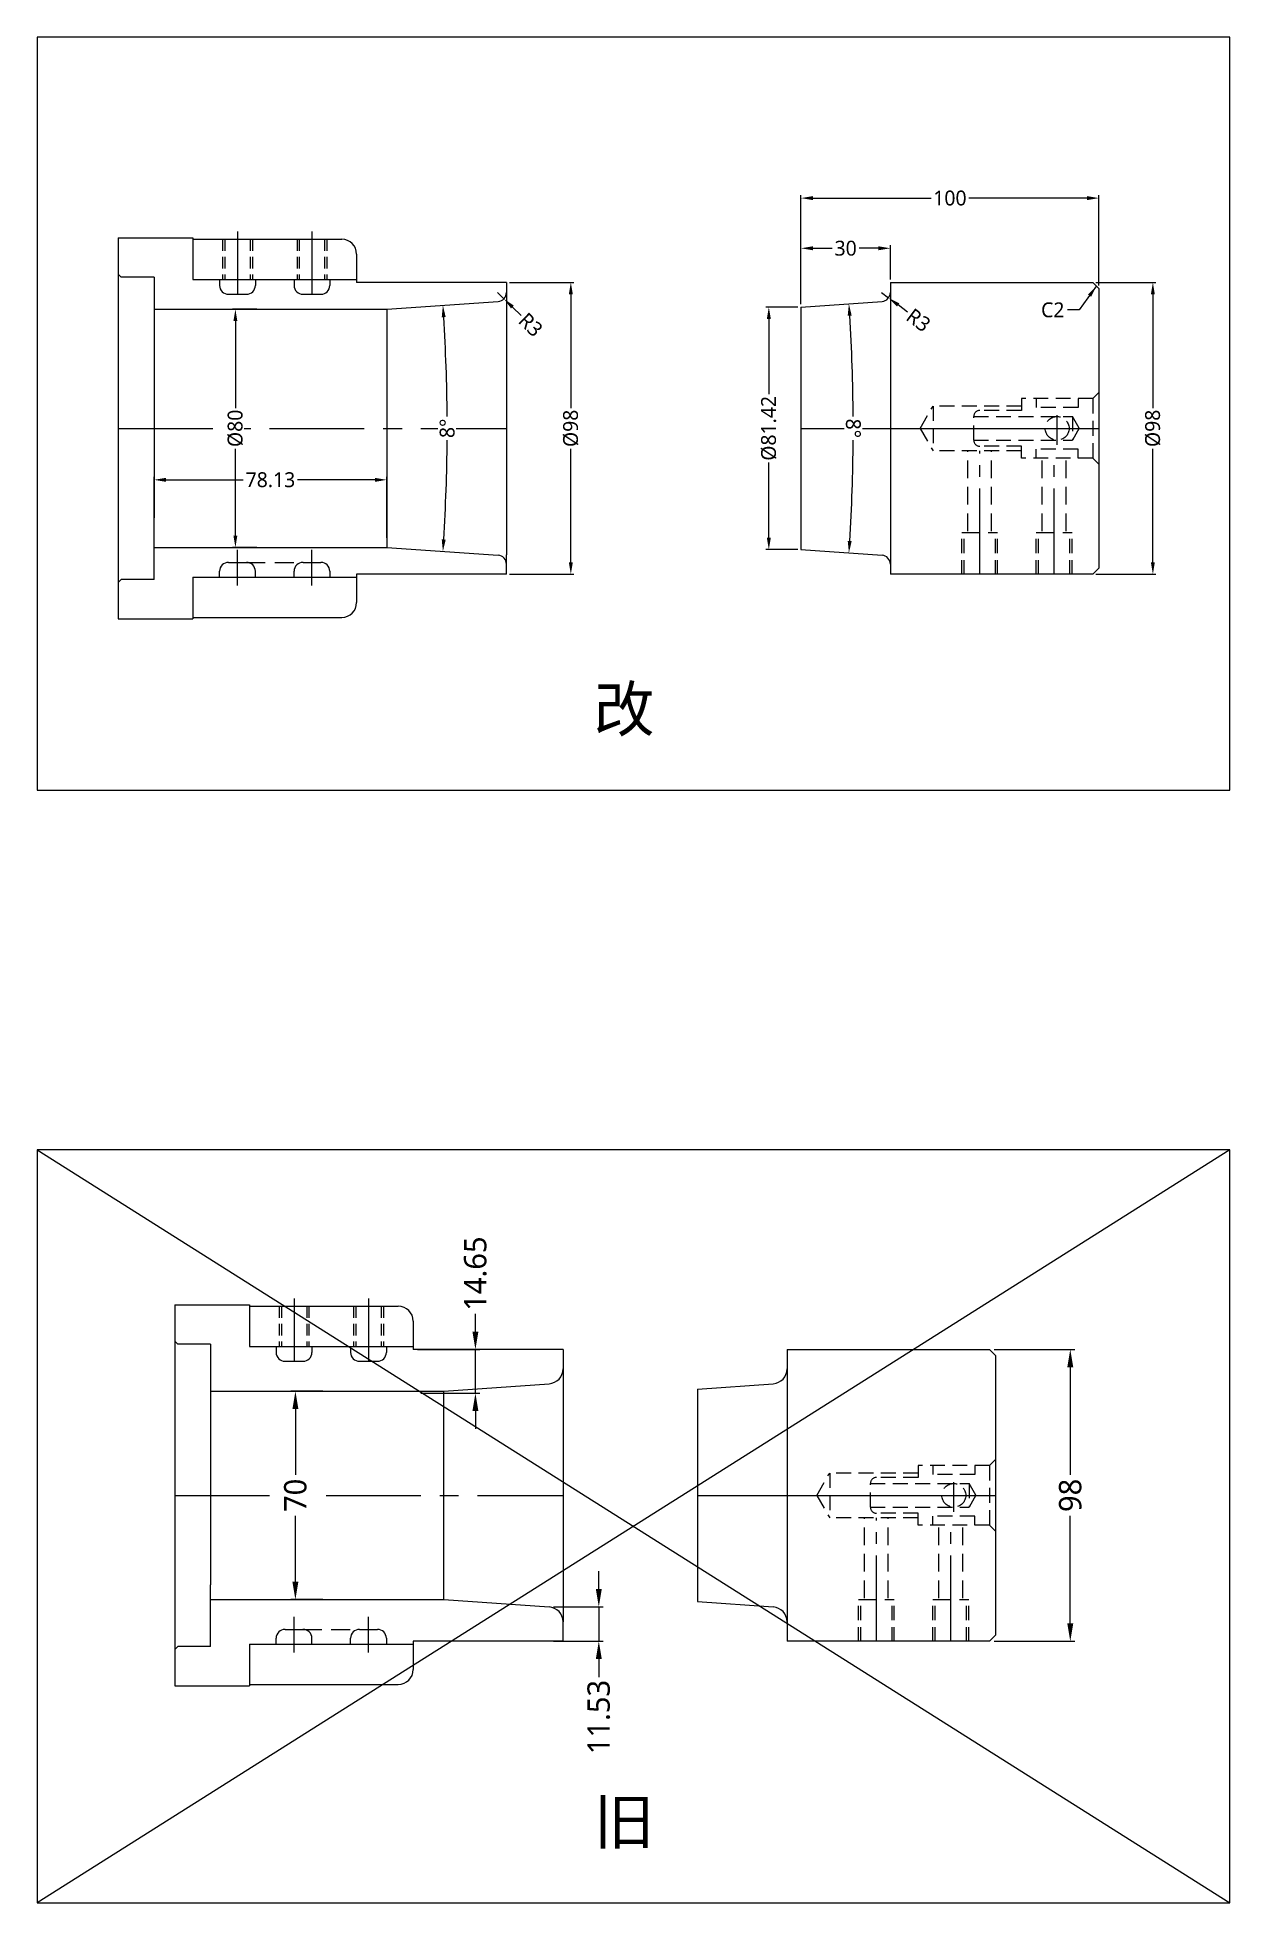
# Model space of a CAD drawing. Header units: millimetres. Extents: x 50 to 450, y -193 to 434.
import ezdxf

# ---------------------------------------------------------------- set-up
doc = ezdxf.new("R2010")
doc.units = ezdxf.units.MM
for name, pattern in [('CENTER', [50.8, 31.75, -6.35, 6.35, -6.35]), ('HIDDEN', [9.525, 6.35, -3.175]), ('HIDDENX2', [0.75, 0.5, -0.25])]:
    doc.linetypes.add(name, pattern=pattern)
for name, color, linetype, lineweight in [('cool', 153, 'HIDDEN', 9), ('dim', 82, 'Continuous', 9), ('screw', 33, 'Continuous', 13), ('虚线', 6, 'HIDDENX2', 13)]:
    doc.layers.add(name, color=color, linetype=linetype, lineweight=lineweight)
doc.layers.add('DEFAULT_2', color=8, linetype='HIDDEN')
doc.styles.add('Capful-A', font='')
doc.styles.get('Capful-A').set_extended_font_data('Microsoft YaHei')
doc.dimstyles.new('Capful-A-2.0', dxfattribs={"dimscale": 2, "dimtxt": 2.5, "dimasz": 2.5, "dimexe": 1.5, "dimexo": 1, "dimgap": 1.5, "dimtad": 0, "dimdsep": 46, "dimtxsty": 'Capful-A', "dimcen": 0, "dimclrt": 2, "dimazin": 2, "dimtfac": 1, "dimtmove": 0, "dimatfit": 3, "dimfxl": 0, "dimtolj": 1, "dimtzin": 0, "dimarcsym": 0})
doc.dimstyles.new('Capful-A-3.0', dxfattribs={"dimscale": 3, "dimtxt": 2.5, "dimasz": 2.5, "dimexe": 1.5, "dimexo": 1, "dimgap": 1.5, "dimtad": 0, "dimdsep": 46, "dimtxsty": 'Capful-A', "dimcen": 0, "dimclrt": 7, "dimazin": 2, "dimtfac": 1, "dimtmove": 0, "dimatfit": 3, "dimfxl": 0, "dimtolj": 1, "dimtzin": 0, "dimarcsym": 0})

# ---------------------------------------------------------------- blocks, each defined once
blk = doc.blocks.new('*D149')
at = {"layer": 'Defpoints', "color": 0, "transparency": 16777216}
for p in [(369.83, -6.78), (369.83, -104.78), (396.91, -104.78)]:
    blk.add_point(p, dxfattribs=at)
at = {"layer": 'dim', "color": 0, "lineweight": -2, "transparency": 16777216}
for p, q in [((371.32, -6.78), (398.41, -6.78)), ((396.91, -12.78), (396.91, -48.94)), ((396.91, -98.78), (396.91, -62.61)), ((371.32, -104.78), (398.41, -104.78))]:
    blk.add_line(p, q, dxfattribs=at)
at = {"layer": 'dim', "color": 0, "transparency": 16777216}
for points in [[(395.91, -12.78), (397.91, -12.78), (396.91, -6.78)], [(395.91, -98.78), (397.91, -98.78), (396.91, -104.78)]]:
    blk.add_solid(points, dxfattribs=at)
at = {"layer": 'dim', "color": 7, "transparency": 16777216, "insert": (396.91, -55.78), "char_height": 7.5, "attachment_point": 5, "rotation": 90, "style": 'Capful-A', "bg_fill": 3, "box_fill_scale": 1.1, "bg_fill_color": 256, "bg_fill_true_color": 13158600, "bg_fill_transparency": 0}
blk.add_mtext('\\A1;98', dxfattribs=at)
blk = doc.blocks.new('*D151')
at = {"layer": 'Defpoints', "color": 0, "transparency": 16777216}
for p in [(147.48, -20.78), (136.79, -90.78), (147.48, -90.78)]:
    blk.add_point(p, dxfattribs=at)
at = {"layer": 'dim', "color": 0, "lineweight": -2, "transparency": 16777216}
for p, q in [((145.98, -20.78), (135.29, -20.78)), ((136.79, -26.78), (136.79, -48.94)), ((136.79, -84.78), (136.79, -62.61)), ((145.98, -90.78), (135.29, -90.78))]:
    blk.add_line(p, q, dxfattribs=at)
at = {"layer": 'dim', "color": 0, "transparency": 16777216}
for points in [[(135.79, -26.78), (137.79, -26.78), (136.79, -20.78)], [(135.79, -84.78), (137.79, -84.78), (136.79, -90.78)]]:
    blk.add_solid(points, dxfattribs=at)
at = {"layer": 'dim', "color": 7, "transparency": 16777216, "insert": (136.79, -55.78), "char_height": 7.5, "attachment_point": 5, "rotation": 90, "style": 'Capful-A', "bg_fill": 3, "box_fill_scale": 1.1, "bg_fill_color": 256, "bg_fill_true_color": 13158600, "bg_fill_transparency": 0}
blk.add_mtext('\\A1;70', dxfattribs=at)
blk = doc.blocks.new('*D152')
at = {"layer": 'Defpoints', "color": 0, "transparency": 16777216}
for p in [(176.33, -6.78), (177.35, -21.43), (197.22, -21.43)]:
    blk.add_point(p, dxfattribs=at)
at = {"layer": 'dim', "color": 0, "lineweight": -2, "transparency": 16777216}
for p, q in [((197.22, -0.78), (197.22, 5.22)), ((177.83, -6.78), (198.72, -6.78)), ((197.22, -21.43), (197.22, -6.78)), ((178.85, -21.43), (198.72, -21.43)), ((197.22, -27.43), (197.22, -33.43))]:
    blk.add_line(p, q, dxfattribs=at)
at = {"layer": 'dim', "color": 0, "transparency": 16777216}
for points in [[(196.22, -0.78), (198.22, -0.78), (197.22, -6.78)], [(196.22, -27.43), (198.22, -27.43), (197.22, -21.43)]]:
    blk.add_solid(points, dxfattribs=at)
at = {"layer": 'dim', "color": 7, "transparency": 16777216, "insert": (197.22, 18.68), "char_height": 7.5, "attachment_point": 5, "rotation": 90, "style": 'Capful-A', "bg_fill": 3, "box_fill_scale": 1.1, "bg_fill_color": 256, "bg_fill_true_color": 13158600, "bg_fill_transparency": 0}
blk.add_mtext('\\A1;14.65', dxfattribs=at)
blk = doc.blocks.new('*D153')
at = {"layer": 'Defpoints', "color": 0, "transparency": 16777216}
for p in [(221.98, -93.25), (221.98, -104.78), (238.64, -104.78)]:
    blk.add_point(p, dxfattribs=at)
at = {"layer": 'dim', "color": 0, "lineweight": -2, "transparency": 16777216}
for p, q in [((238.64, -87.25), (238.64, -81.25)), ((223.48, -93.25), (240.14, -93.25)), ((238.64, -93.25), (238.64, -104.78)), ((223.48, -104.78), (240.14, -104.78)), ((238.64, -110.78), (238.64, -116.78))]:
    blk.add_line(p, q, dxfattribs=at)
at = {"layer": 'dim', "color": 0, "transparency": 16777216}
for points in [[(237.64, -87.25), (239.64, -87.25), (238.64, -93.25)], [(237.64, -110.78), (239.64, -110.78), (238.64, -104.78)]]:
    blk.add_solid(points, dxfattribs=at)
at = {"layer": 'dim', "color": 7, "transparency": 16777216, "insert": (238.64, -130.22), "char_height": 7.5, "attachment_point": 5, "rotation": 90, "style": 'Capful-A', "bg_fill": 3, "box_fill_scale": 1.1, "bg_fill_color": 256, "bg_fill_true_color": 13158600, "bg_fill_transparency": 0}
blk.add_mtext('\\A1;11.53', dxfattribs=at)
blk = doc.blocks.new('*D154')
at = {"layer": 'Defpoints', "color": 0, "transparency": 16777216}
for p in [(124.8, 342.5), (116.65, 262.5), (124.8, 262.5)]:
    blk.add_point(p, dxfattribs=at)
at = {"layer": 'dim', "color": 0, "lineweight": -2, "transparency": 16777216}
for p, q in [((123.8, 342.5), (115.65, 342.5)), ((116.65, 338.5), (116.65, 309.23)), ((116.65, 266.5), (116.65, 295.76)), ((123.8, 262.5), (115.65, 262.5))]:
    blk.add_line(p, q, dxfattribs=at)
at = {"layer": 'dim', "color": 0, "transparency": 16777216}
for points in [[(115.98, 338.5), (117.31, 338.5), (116.65, 342.5)], [(115.98, 266.5), (117.31, 266.5), (116.65, 262.5)]]:
    blk.add_solid(points, dxfattribs=at)
at = {"layer": 'dim', "color": 2, "transparency": 16777216, "insert": (116.65, 302.5), "char_height": 5, "attachment_point": 5, "rotation": 90, "style": 'Capful-A', "bg_fill": 3, "box_fill_scale": 1.1, "bg_fill_color": 256, "bg_fill_true_color": 13158600, "bg_fill_transparency": 0}
blk.add_mtext('\\A1;%%c80', dxfattribs=at)
blk = doc.blocks.new('*D155')
at = {"layer": 'Defpoints', "color": 0, "transparency": 16777216}
for p in [(167.47, 285.21), (167.47, 264.7), (89.34, 262.5)]:
    blk.add_point(p, dxfattribs=at)
at = {"layer": 'dim', "color": 0, "lineweight": -2, "transparency": 16777216}
for p, q in [((89.34, 263.5), (89.34, 286.21)), ((93.34, 285.21), (119.28, 285.21)), ((163.47, 285.21), (137.53, 285.21)), ((167.47, 265.7), (167.47, 286.21))]:
    blk.add_line(p, q, dxfattribs=at)
at = {"layer": 'dim', "color": 0, "transparency": 16777216}
for points in [[(93.34, 285.88), (93.34, 284.54), (89.34, 285.21)], [(163.47, 285.88), (163.47, 284.54), (167.47, 285.21)]]:
    blk.add_solid(points, dxfattribs=at)
at = {"layer": 'dim', "color": 2, "transparency": 16777216, "insert": (128.41, 285.21), "char_height": 5, "attachment_point": 5, "style": 'Capful-A', "bg_fill": 3, "box_fill_scale": 1.1, "bg_fill_color": 256, "bg_fill_true_color": 13158600, "bg_fill_transparency": 0}
blk.add_mtext('\\A1;78.13', dxfattribs=at)
blk = doc.blocks.new('*D156')
at = {"layer": 'Defpoints', "color": 0, "transparency": 16777216}
for p in [(207.64, 351.5), (207.64, 253.5), (229.25, 253.5)]:
    blk.add_point(p, dxfattribs=at)
at = {"layer": 'dim', "color": 0, "lineweight": -2, "transparency": 16777216}
for p, q in [((208.64, 351.5), (230.25, 351.5)), ((229.25, 347.5), (229.25, 309.22)), ((229.25, 257.5), (229.25, 295.78)), ((208.64, 253.5), (230.25, 253.5))]:
    blk.add_line(p, q, dxfattribs=at)
at = {"layer": 'dim', "color": 0, "transparency": 16777216}
for points in [[(228.58, 347.5), (229.92, 347.5), (229.25, 351.5)], [(228.58, 257.5), (229.92, 257.5), (229.25, 253.5)]]:
    blk.add_solid(points, dxfattribs=at)
at = {"layer": 'dim', "color": 2, "transparency": 16777216, "insert": (229.25, 302.5), "char_height": 5, "attachment_point": 5, "rotation": 90, "style": 'Capful-A', "bg_fill": 3, "box_fill_scale": 1.1, "bg_fill_color": 256, "bg_fill_true_color": 13158600, "bg_fill_transparency": 0}
blk.add_mtext('\\A1;%%c98', dxfattribs=at)
blk = doc.blocks.new('*D157')
at = {"layer": 'Defpoints', "color": 0, "transparency": 16777216}
for p in [(406.51, 379.81), (406.51, 349.5), (306.51, 343.21)]:
    blk.add_point(p, dxfattribs=at)
at = {"layer": 'dim', "color": 0, "lineweight": -2, "transparency": 16777216}
for p, q in [((306.51, 344.21), (306.51, 380.81)), ((310.51, 379.81), (350.18, 379.81)), ((402.51, 379.81), (362.84, 379.81)), ((406.51, 350.5), (406.51, 380.81))]:
    blk.add_line(p, q, dxfattribs=at)
at = {"layer": 'dim', "color": 0, "transparency": 16777216}
for points in [[(310.51, 380.48), (310.51, 379.14), (306.51, 379.81)], [(402.51, 380.48), (402.51, 379.14), (406.51, 379.81)]]:
    blk.add_solid(points, dxfattribs=at)
at = {"layer": 'dim', "color": 2, "transparency": 16777216, "insert": (356.51, 379.81), "char_height": 5, "attachment_point": 5, "style": 'Capful-A', "bg_fill": 3, "box_fill_scale": 1.1, "bg_fill_color": 256, "bg_fill_true_color": 13158600, "bg_fill_transparency": 0}
blk.add_mtext('\\A1;100', dxfattribs=at)
blk = doc.blocks.new('*D158')
at = {"layer": 'Defpoints', "color": 0, "transparency": 16777216}
for p in [(404.51, 351.5), (404.51, 253.5), (424.64, 253.5)]:
    blk.add_point(p, dxfattribs=at)
at = {"layer": 'dim', "color": 0, "lineweight": -2, "transparency": 16777216}
for p, q in [((405.51, 351.5), (425.64, 351.5)), ((424.64, 347.5), (424.64, 309.22)), ((424.64, 257.5), (424.64, 295.78)), ((405.51, 253.5), (425.64, 253.5))]:
    blk.add_line(p, q, dxfattribs=at)
at = {"layer": 'dim', "color": 0, "transparency": 16777216}
for points in [[(423.97, 347.5), (425.3, 347.5), (424.64, 351.5)], [(423.97, 257.5), (425.3, 257.5), (424.64, 253.5)]]:
    blk.add_solid(points, dxfattribs=at)
at = {"layer": 'dim', "color": 2, "transparency": 16777216, "insert": (424.64, 302.5), "char_height": 5, "attachment_point": 5, "rotation": 90, "style": 'Capful-A', "bg_fill": 3, "box_fill_scale": 1.1, "bg_fill_color": 256, "bg_fill_true_color": 13158600, "bg_fill_transparency": 0}
blk.add_mtext('\\A1;%%c98', dxfattribs=at)
blk = doc.blocks.new('*D159')
at = {"layer": 'Defpoints', "color": 0, "transparency": 16777216}
for p in [(336.51, 362.96), (336.51, 351.5), (306.51, 343.21)]:
    blk.add_point(p, dxfattribs=at)
at = {"layer": 'dim', "color": 0, "lineweight": -2, "transparency": 16777216}
for p, q in [((306.51, 344.21), (306.51, 363.96)), ((336.51, 352.5), (336.51, 363.96)), ((310.51, 362.96), (317.01, 362.96)), ((332.51, 362.96), (326.01, 362.96))]:
    blk.add_line(p, q, dxfattribs=at)
at = {"layer": 'dim', "color": 0, "transparency": 16777216}
for points in [[(310.51, 363.63), (310.51, 362.29), (306.51, 362.96)], [(332.51, 363.63), (332.51, 362.29), (336.51, 362.96)]]:
    blk.add_solid(points, dxfattribs=at)
at = {"layer": 'dim', "color": 2, "transparency": 16777216, "insert": (321.51, 362.96), "char_height": 5, "attachment_point": 5, "style": 'Capful-A', "bg_fill": 3, "box_fill_scale": 1.1, "bg_fill_color": 256, "bg_fill_true_color": 13158600, "bg_fill_transparency": 0}
blk.add_mtext('\\A1;30', dxfattribs=at)
blk = doc.blocks.new('*D160')
at = {"layer": 'Defpoints', "color": 0, "transparency": 16777216}
for p in [(333.72, 345.11), (306.51, 343.21), (323.89, 288.54), (306.51, 261.79), (333.72, 259.88)]:
    blk.add_point(p, dxfattribs=at)
at = {"layer": 'dim', "color": 0, "lineweight": -2, "transparency": 16777216}
for start, end in [(0.37876, 3.62222), (356.38235, 359.62581)]:
    blk.add_arc((-275.34, 302.47), 599.4, start, end, dxfattribs=at)
at = {"layer": 'dim', "color": 0, "transparency": 16777216}
for points in [[(322.19, 340.3), (323.52, 340.39), (322.59, 344.33)], [(323.53, 264.61), (322.2, 264.7), (322.6, 260.66)]]:
    blk.add_solid(points, dxfattribs=at)
at = {"layer": 'dim', "color": 2, "transparency": 16777216, "insert": (324.06, 302.5), "char_height": 5, "attachment_point": 5, "rotation": 270.00229, "style": 'Capful-A', "bg_fill": 3, "box_fill_scale": 1.1, "bg_fill_color": 256, "bg_fill_true_color": 13158600, "bg_fill_transparency": 0}
blk.add_mtext('\\A1;8°', dxfattribs=at)
blk = doc.blocks.new('*D161')
at = {"layer": 'Defpoints', "color": 0, "transparency": 16777216}
for p in [(333.51, 348.11), (335.91, 346.31)]:
    blk.add_point(p, dxfattribs=at)
at = {"layer": 'dim', "color": 0, "lineweight": -2, "transparency": 16777216}
for p, q in [((333.51, 348.11), (335.91, 346.31)), ((342.32, 341.52), (339.12, 343.92))]:
    blk.add_line(p, q, dxfattribs=at)
at = {"layer": 'dim', "color": 2, "transparency": 16777216, "insert": (345.95, 338.81), "char_height": 5, "attachment_point": 5, "rotation": 323.2401, "style": 'Capful-A', "bg_fill": 3, "box_fill_scale": 1.1, "bg_fill_color": 256, "bg_fill_true_color": 13158600, "bg_fill_transparency": 0}
blk.add_mtext('\\A1;R3', dxfattribs=at)
at = {"layer": 'dim', "color": 0, "transparency": 16777216}
blk.add_solid([(339.52, 344.45), (338.72, 343.38), (335.91, 346.31)], dxfattribs=at)
blk = doc.blocks.new('*D162')
at = {"layer": 'Defpoints', "color": 0, "transparency": 16777216}
for p in [(204.64, 348.11), (206.79, 346.01)]:
    blk.add_point(p, dxfattribs=at)
at = {"layer": 'dim', "color": 0, "lineweight": -2, "transparency": 16777216}
for p, q in [((204.64, 348.11), (206.79, 346.01)), ((212.53, 340.43), (209.66, 343.22))]:
    blk.add_line(p, q, dxfattribs=at)
at = {"layer": 'dim', "color": 2, "transparency": 16777216, "insert": (215.77, 337.27), "char_height": 5, "attachment_point": 5, "rotation": 315.76698, "style": 'Capful-A', "bg_fill": 3, "box_fill_scale": 1.1, "bg_fill_color": 256, "bg_fill_true_color": 13158600, "bg_fill_transparency": 0}
blk.add_mtext('\\A1;R3', dxfattribs=at)
at = {"layer": 'dim', "color": 0, "transparency": 16777216}
blk.add_solid([(210.12, 343.7), (209.19, 342.74), (206.79, 346.01)], dxfattribs=at)
blk = doc.blocks.new('*D163')
at = {"layer": 'Defpoints', "color": 0, "transparency": 16777216}
for p in [(204.85, 345.11), (167.47, 342.5), (187.59, 288.72), (167.47, 262.5), (204.85, 259.88)]:
    blk.add_point(p, dxfattribs=at)
at = {"layer": 'dim', "color": 0, "lineweight": -2, "transparency": 16777216}
for start, end in [(0.38098, 3.61307), (356.38693, 359.61902)]:
    blk.add_arc((-404.56, 302.5), 592.31, start, end, dxfattribs=at)
at = {"layer": 'dim', "color": 0, "transparency": 16777216}
for points in [[(185.91, 339.78), (187.24, 339.87), (186.31, 343.82)], [(187.24, 265.13), (185.91, 265.22), (186.31, 261.18)]]:
    blk.add_solid(points, dxfattribs=at)
at = {"layer": 'dim', "color": 2, "transparency": 16777216, "insert": (187.75, 302.5), "char_height": 5, "attachment_point": 5, "rotation": 90, "style": 'Capful-A', "bg_fill": 3, "box_fill_scale": 1.1, "bg_fill_color": 256, "bg_fill_true_color": 13158600, "bg_fill_transparency": 0}
blk.add_mtext('\\A1;8°', dxfattribs=at)
blk = doc.blocks.new('*D165')
at = {"layer": 'Defpoints', "color": 0, "transparency": 16777216}
for p in [(306.51, 343.21), (295.72, 261.79), (306.51, 261.79)]:
    blk.add_point(p, dxfattribs=at)
at = {"layer": 'dim', "color": 0, "lineweight": -2, "transparency": 16777216}
for p, q in [((305.51, 343.21), (294.72, 343.21)), ((295.72, 339.21), (295.72, 313.87)), ((295.72, 265.79), (295.72, 291.12)), ((305.51, 261.79), (294.72, 261.79))]:
    blk.add_line(p, q, dxfattribs=at)
at = {"layer": 'dim', "color": 0, "transparency": 16777216}
for points in [[(295.05, 339.21), (296.39, 339.21), (295.72, 343.21)], [(295.05, 265.79), (296.39, 265.79), (295.72, 261.79)]]:
    blk.add_solid(points, dxfattribs=at)
at = {"layer": 'dim', "color": 2, "transparency": 16777216, "insert": (295.72, 302.5), "char_height": 5, "attachment_point": 5, "rotation": 90, "style": 'Capful-A', "bg_fill": 3, "box_fill_scale": 1.1, "bg_fill_color": 256, "bg_fill_true_color": 13158600, "bg_fill_transparency": 0}
blk.add_mtext('\\A1;%%c81.42', dxfattribs=at)

msp = doc.modelspace()

# ---------------------------------------------------------------- linework, layer by layer
for p, q in [((50.154, 433.802), (50.154, 180.993)), ((450.423, 433.802), (50.154, 433.802)), ((450.423, 180.993), (450.423, 433.802)), ((157.344, 360.999), (157.344, 351.499)), ((111.344, 352.499), (111.344, 350.499)), ((123.344, 352.499), (123.344, 350.499)), ((136.344, 352.499), (136.344, 350.499)), ((148.344, 352.499), (148.344, 350.499)), ((207.644, 351.499), (157.344, 351.499)), ((336.511, 351.5), (336.511, 253.499)), ((336.511, 351.5), (404.511, 351.499)), ((404.511, 351.499), (406.511, 349.499)), ((207.644, 344.959), (207.644, 260.039)), ((406.511, 349.499), (406.511, 255.499)), ((167.469, 342.499), (167.469, 262.499)), ((306.511, 343.208), (306.511, 261.787)), ((102.344, 252.499), (102.344, 238.499)), ((111.344, 252.499), (111.344, 254.499)), ((123.344, 252.499), (123.344, 254.499)), ((136.344, 252.499), (136.344, 254.499)), ((148.344, 254.499), (148.344, 252.499)), ((207.644, 253.499), (157.344, 253.499)), ((404.511, 253.499), (336.511, 253.499)), ((406.511, 255.499), (404.511, 253.499)), ((50.154, 180.993), (450.423, 180.993)), ((50.154, 60.252), (50.154, -192.557)), ((450.423, 60.252), (50.154, 60.252)), ((450.423, -192.557), (450.423, 60.252)), ((176.327, 2.723), (176.327, -6.777)), ((130.327, -5.777), (130.327, -7.777)), ((142.327, -5.777), (142.327, -7.777)), ((155.327, -5.777), (155.327, -7.777)), ((167.327, -5.777), (167.327, -7.777)), ((226.627, -6.777), (176.327, -6.777)), ((301.826, -6.776), (301.826, -104.777)), ((301.826, -6.776), (369.826, -6.777)), ((369.826, -6.777), (371.826, -8.777)), ((371.826, -8.777), (371.826, -102.776)), ((226.627, -13.317), (226.627, -98.236)), ((186.627, -90.777), (186.627, -20.777)), ((271.826, -20.077), (271.826, -91.476)), ((121.327, -105.777), (121.327, -119.777)), ((130.327, -105.777), (130.327, -103.777)), ((142.327, -105.777), (142.327, -103.777)), ((155.327, -105.777), (155.327, -103.777)), ((167.327, -103.777), (167.327, -105.777)), ((226.627, -104.777), (176.327, -104.777)), ((369.826, -104.776), (301.826, -104.777)), ((371.826, -102.776), (369.826, -104.776)), ((50.154, -192.557), (50.154, -192.557)), ((50.154, -192.557), (450.423, -192.557))]:
    msp.add_line(p, q)
at = {"lineweight": 0}
for p, q in [((77.344, 366.499), (102.344, 366.499)), ((77.344, 366.499), (77.344, 354.299)), ((102.344, 366.499), (102.344, 352.499)), ((102.344, 365.999), (152.344, 365.999)), ((77.344, 354.299), (78.344, 353.299)), ((77.344, 354.299), (77.344, 238.499)), ((89.344, 353.299), (78.344, 353.299)), ((89.344, 353.299), (89.344, 332.499)), ((102.344, 352.499), (157.344, 352.499)), ((207.644, 351.499), (207.644, 344.959)), ((114.344, 347.499), (120.344, 347.499)), ((139.344, 347.499), (145.344, 347.499)), ((167.469, 342.499), (204.853, 345.113)), ((306.508, 343.208), (333.717, 345.113)), ((89.344, 342.499), (167.469, 342.499)), ((89.344, 332.499), (89.344, 272.499)), ((89.344, 251.699), (89.344, 272.499)), ((89.344, 262.499), (167.469, 262.499)), ((114.344, 257.499), (120.344, 257.499)), ((139.344, 257.499), (145.344, 257.499)), ((167.469, 262.499), (204.853, 259.885)), ((306.511, 261.787), (333.721, 259.885)), ((78.344, 251.699), (77.344, 250.699)), ((77.344, 250.699), (77.344, 243.499)), ((89.344, 251.699), (78.344, 251.699)), ((102.344, 252.499), (157.344, 252.499)), ((157.344, 253.499), (157.344, 243.999)), ((77.344, 238.499), (102.344, 238.499)), ((102.344, 238.999), (152.344, 238.999)), ((96.327, 8.223), (121.327, 8.223)), ((96.327, 8.223), (96.327, -3.977)), ((121.327, 8.223), (121.327, -5.777)), ((121.327, 7.723), (171.327, 7.723)), ((96.327, -3.977), (97.327, -4.977)), ((96.327, -3.977), (96.327, -119.777)), ((108.327, -4.977), (97.327, -4.977)), ((108.327, -4.977), (108.327, -25.777)), ((121.327, -5.777), (176.327, -5.777)), ((133.327, -10.777), (139.327, -10.777)), ((158.327, -10.777), (164.327, -10.777)), ((226.627, -6.777), (226.627, -13.317)), ((186.627, -20.777), (221.976, -18.305)), ((271.826, -20.077), (297.174, -18.305)), ((108.327, -20.777), (186.627, -20.777)), ((108.327, -25.777), (108.327, -85.777)), ((108.327, -106.577), (108.327, -85.777)), ((108.327, -90.777), (186.627, -90.777)), ((186.627, -90.777), (221.976, -93.248)), ((271.826, -91.476), (297.174, -93.248)), ((121.327, -105.777), (176.327, -105.777)), ((133.327, -100.777), (139.327, -100.777)), ((158.327, -100.777), (164.327, -100.777)), ((176.327, -104.777), (176.327, -114.277)), ((97.327, -106.577), (96.327, -107.577)), ((96.327, -107.577), (96.327, -114.777)), ((108.327, -106.577), (97.327, -106.577)), ((96.327, -119.777), (121.327, -119.777)), ((121.327, -119.277), (171.327, -119.277))]:
    msp.add_line(p, q, dxfattribs=at)
at = {"color": 1, "linetype": 'CENTER'}
for p, q in [((117.344, 368.581), (117.344, 347.499)), ((142.344, 368.581), (142.344, 347.499)), ((117.344, 249.753), (117.344, 261.73)), ((142.344, 249.753), (142.344, 261.73)), ((136.327, 10.305), (136.327, -10.777)), ((161.327, 10.305), (161.327, -10.777)), ((136.327, -108.522), (136.327, -96.545)), ((161.327, -108.522), (161.327, -96.545))]:
    msp.add_line(p, q, dxfattribs=at)
at = {"color": 1, "linetype": 'CENTER', "lineweight": 0}
for p, q in [((77.344, 302.499), (207.644, 302.499)), ((96.327, -55.777), (226.627, -55.777))]:
    msp.add_line(p, q, dxfattribs=at)
at = {"color": 1, "linetype": 'CENTER', "ltscale": 7.62}
for p, q in [((306.511, 302.499), (406.511, 302.499)), ((271.826, -55.777), (371.826, -55.777))]:
    msp.add_line(p, q, dxfattribs=at)
at = {"ltscale": 0.5}
for p, q in [((207.644, 253.499), (207.644, 260.039)), ((226.627, -104.777), (226.627, -98.236))]:
    msp.add_line(p, q, dxfattribs=at)
for centre, radius, start, end in [((152.344, 360.999), 5, 0, 90), ((120.344, 350.499), 3, 270, 0), ((145.344, 350.499), 3, 270, 0), ((333.511, 348.106), 3, 274, 359.999995), ((120.344, 254.499), 3, 0, 90), ((145.344, 254.499), 3, 0, 90), ((333.511, 256.892), 3, 359.999995, 86), ((152.344, 243.999), 5, 270, 0), ((171.327, 2.723), 5, 0, 90), ((139.327, -7.777), 3, 270, 0), ((164.327, -7.777), 3, 270, 0), ((139.327, -103.777), 3, 0, 90), ((164.327, -103.777), 3, 0, 90), ((171.327, -114.277), 5, 270, 0)]:
    msp.add_arc(centre, radius, start, end)
at = {"lineweight": 0}
for centre, radius, start, end in [((114.344, 350.499), 3, 180, 270), ((139.344, 350.499), 3, 180, 270), ((204.644, 348.106), 3, 274, 0), ((114.344, 254.499), 3, 90, 180), ((139.344, 254.499), 3, 90, 180), ((133.327, -7.777), 3, 180, 270), ((158.327, -7.777), 3, 180, 270), ((221.627, -13.317), 5, 274, 0), ((296.826, -13.317), 5, 274, 0), ((133.327, -103.777), 3, 90, 180), ((158.327, -103.777), 3, 90, 180)]:
    msp.add_arc(centre, radius, start, end, dxfattribs=at)
at = {"ltscale": 0.5}
for centre, radius in [((204.644, 256.892), 3), ((221.627, -98.236), 5), ((296.826, -98.236), 5)]:
    msp.add_arc(centre, radius, 0, 86, dxfattribs=at)
at = {"layer": 'cool', "ltscale": 0.932966}
for p, q in [((362.511, 267.999), (362.511, 294.999)), ((370.511, 267.999), (370.511, 294.999)), ((387.511, 267.999), (387.511, 292.499)), ((395.511, 267.999), (395.511, 292.499)), ((360.511, 267.499), (372.511, 267.499)), ((385.511, 267.499), (397.511, 267.499)), ((327.826, -90.277), (327.826, -63.277)), ((335.826, -90.277), (335.826, -63.277)), ((352.826, -90.277), (352.826, -65.777)), ((360.826, -90.277), (360.826, -65.777)), ((325.826, -90.777), (337.826, -90.777)), ((350.826, -90.777), (362.826, -90.777))]:
    msp.add_line(p, q, dxfattribs=at)
at = {"layer": 'cool', "color": 1, "linetype": 'CENTER', "ltscale": 0.621977}
for p, q in [((366.511, 262.499), (366.511, 294.999)), ((391.511, 262.499), (391.511, 292.499)), ((331.826, -95.777), (331.826, -63.277)), ((356.826, -95.777), (356.826, -65.777))]:
    msp.add_line(p, q, dxfattribs=at)
at = {"layer": 'DEFAULT_2', "color": 8, "linetype": 'HIDDEN'}
for p, q in [((120.344, 257.499), (139.344, 257.499)), ((139.327, -100.777), (158.327, -100.777))]:
    msp.add_line(p, q, dxfattribs=at)
at = {"layer": 'screw', "color": 92, "linetype": 'HIDDEN', "ltscale": 0.621977}
for p, q in [((112.344, 365.999), (112.344, 352.499)), ((122.344, 365.999), (122.344, 352.499)), ((137.344, 365.999), (137.344, 352.499)), ((147.344, 365.999), (147.344, 352.499)), ((131.327, 7.723), (131.327, -5.777)), ((141.327, 7.723), (141.327, -5.777)), ((156.327, 7.723), (156.327, -5.777)), ((166.327, 7.723), (166.327, -5.777))]:
    msp.add_line(p, q, dxfattribs=at)
at = {"layer": 'screw', "linetype": 'HIDDEN', "ltscale": 0.621977}
for p, q in [((113.094, 365.999), (113.094, 352.499)), ((121.594, 365.999), (121.594, 352.499)), ((138.094, 365.999), (138.094, 352.499)), ((146.594, 365.999), (146.594, 352.499)), ((132.077, 7.723), (132.077, -5.777)), ((140.577, 7.723), (140.577, -5.777)), ((157.077, 7.723), (157.077, -5.777)), ((165.577, 7.723), (165.577, -5.777))]:
    msp.add_line(p, q, dxfattribs=at)
at = {"layer": 'screw', "color": 92, "linetype": 'HIDDEN', "ltscale": 0.746373}
for p, q in [((360.511, 253.499), (360.511, 267.499)), ((372.511, 253.499), (372.511, 267.499)), ((385.511, 253.499), (385.511, 267.499)), ((397.511, 253.499), (397.511, 267.499)), ((325.826, -104.776), (325.826, -90.777)), ((337.826, -104.776), (337.826, -90.777)), ((350.826, -104.776), (350.826, -90.777)), ((362.826, -104.776), (362.826, -90.777))]:
    msp.add_line(p, q, dxfattribs=at)
at = {"layer": 'screw', "linetype": 'HIDDEN', "ltscale": 0.746373}
for p, q in [((361.261, 253.499), (361.261, 267.499)), ((371.761, 253.499), (371.761, 267.499)), ((386.261, 253.499), (386.261, 267.499)), ((396.761, 253.499), (396.761, 267.499)), ((326.576, -104.776), (326.576, -90.777)), ((337.076, -104.776), (337.076, -90.777)), ((351.576, -104.776), (351.576, -90.777)), ((362.076, -104.776), (362.076, -90.777))]:
    msp.add_line(p, q, dxfattribs=at)
at = {"layer": 'screw', "color": 1, "linetype": 'CENTER', "ltscale": 0.466483}
for p, q in [((366.511, 253.499), (366.511, 267.499)), ((391.511, 253.499), (391.511, 267.499)), ((331.826, -104.776), (331.826, -90.777)), ((356.826, -104.776), (356.826, -90.777))]:
    msp.add_line(p, q, dxfattribs=at)
at = {"layer": '虚线', "ltscale": 10}
for p, q in [((404.511, 312.499), (406.511, 314.499)), ((346.511, 302.499), (350.841, 309.999)), ((380.511, 309.999), (350.841, 309.999)), ((350.841, 309.999), (350.841, 294.999)), ((380.511, 308.499), (366.511, 308.499)), ((380.511, 312.499), (380.511, 308.499)), ((404.511, 312.499), (380.511, 312.499)), ((385.511, 312.499), (385.511, 309.499)), ((399.511, 309.499), (385.511, 309.499)), ((399.511, 312.499), (399.511, 309.499)), ((404.511, 312.499), (404.511, 292.499)), ((346.511, 302.499), (350.841, 294.999)), ((364.511, 306.499), (397.636, 306.499)), ((364.511, 298.499), (364.511, 306.499)), ((399.933, 302.517), (397.613, 298.499)), ((397.634, 306.499), (397.615, 298.503)), ((399.933, 302.517), (397.634, 306.499)), ((380.511, 294.999), (350.841, 294.999)), ((364.511, 298.499), (397.613, 298.499)), ((380.511, 296.499), (366.511, 296.499)), ((380.511, 292.499), (380.511, 296.499)), ((385.511, 292.499), (385.511, 295.499)), ((399.511, 295.499), (385.511, 295.499)), ((399.511, 292.499), (399.511, 295.499)), ((404.511, 292.499), (380.511, 292.499)), ((404.511, 292.499), (406.511, 290.499)), ((369.826, -45.777), (371.826, -43.777)), ((311.826, -55.777), (316.156, -48.277)), ((345.826, -48.277), (316.156, -48.277)), ((316.156, -48.277), (316.156, -63.277)), ((345.826, -49.777), (331.826, -49.777)), ((345.826, -45.777), (345.826, -49.777)), ((369.826, -45.777), (345.826, -45.777)), ((350.826, -45.777), (350.826, -48.777)), ((364.826, -48.777), (350.826, -48.777)), ((364.826, -45.777), (364.826, -48.777)), ((369.826, -45.777), (369.826, -65.777)), ((311.826, -55.777), (316.156, -63.277)), ((329.826, -51.777), (362.95, -51.777)), ((329.826, -59.777), (329.826, -51.777)), ((365.247, -55.759), (362.927, -59.777)), ((362.948, -51.777), (362.93, -59.773)), ((365.247, -55.759), (362.948, -51.777)), ((329.826, -59.777), (362.927, -59.777)), ((345.826, -61.777), (331.826, -61.777)), ((345.826, -65.777), (345.826, -61.777)), ((345.826, -63.277), (316.156, -63.277)), ((369.826, -65.777), (345.826, -65.777)), ((350.826, -65.777), (350.826, -62.776)), ((364.826, -62.776), (350.826, -62.776)), ((364.826, -65.777), (364.826, -62.776)), ((369.826, -65.777), (371.826, -67.777))]:
    msp.add_line(p, q, dxfattribs=at)
at = {"layer": '虚线', "color": 1, "linetype": 'CENTER', "ltscale": 0.310989}
for p, q in [((392.511, 296.999), (392.511, 307.999)), ((387.011, 302.499), (398.011, 302.499)), ((352.326, -55.777), (363.326, -55.777)), ((357.826, -61.277), (357.826, -50.277))]:
    msp.add_line(p, q, dxfattribs=at)
at = {"layer": '虚线', "ltscale": 10}
for centre in [(392.511, 302.499), (357.826, -55.777)]:
    msp.add_circle(centre, 4, dxfattribs=at)
for centre, start, end in [((366.511, 306.499), 90, 180), ((366.511, 298.499), 180, 270), ((331.826, -51.777), 90, 180), ((331.826, -59.777), 180, 270)]:
    msp.add_arc(centre, 2, start, end, dxfattribs=at)

# ---------------------------------------------------------------- texts
at = {"color": 1, "char_height": 15, "attachment_point": 1, "style": 'Capful-A'}
for s, insert in [('{\\C2;改}', (236.876, 215.763)), ('旧', (236.876, -157.787))]:
    msp.add_mtext_dynamic_manual_height_columns(s, width=30.01719, gutter_width=12.5, heights=[0], dxfattribs=dict(at, insert=insert))

# ---------------------------------------------------------------- next in the draw order: dimensions: what is measured, and where the dimension line sits
at = {"layer": 'dim'}
dim = msp.add_linear_dim(base=(406.511, 379.81), p1=(306.511, 343.208), p2=(406.511, 349.499), dimstyle='Capful-A-2.0', override={"dimasz": 2, "dimexe": 0.49975, "dimexo": 0.49975, "dimgap": 0.49975}, dxfattribs=at)
dim.commit()
dim.dimension.update_dxf_attribs({"geometry": '*D157', "text_midpoint": (356.511, 379.81)})
for base, p1, p2, picture, middle in [((229.25, 253.499), (207.644, 351.499), (207.644, 253.499), '*D156', (229.25, 302.499)), ((116.646, 262.499), (124.802, 342.499), (124.802, 262.499), '*D154', (116.646, 302.499))]:
    dim = msp.add_linear_dim(base=base, p1=p1, p2=p2, angle=90, text='%%c<>', dimstyle='Capful-A-2.0', override={"dimasz": 2, "dimexe": 0.49975, "dimexo": 0.49975, "dimgap": 0.49975}, dxfattribs=at)
    dim.commit()
    dim.dimension.update_dxf_attribs({"geometry": picture, "text_midpoint": middle})
for base, p1, p2, picture, middle in [((197.221, -21.425), (176.327, -6.777), (177.351, -21.425), '*D152', (197.221, 18.677)), ((396.911, -104.776), (369.826, -6.777), (369.826, -104.776), '*D149', (396.911, -55.776)), ((238.638, -104.777), (221.976, -93.248), (221.976, -104.777), '*D153', (238.638, -130.218))]:
    dim = msp.add_linear_dim(base=base, p1=p1, p2=p2, angle=90, dimstyle='Capful-A-3.0', override={"dimasz": 2, "dimexe": 0.49975, "dimexo": 0.49975, "dimgap": 0.49975}, dxfattribs=at)
    dim.commit()
    dim.dimension.update_dxf_attribs({"geometry": picture, "text_midpoint": middle, "dimtype": 160})
dim = msp.add_linear_dim(base=(136.787, -90.777), p1=(147.477, -20.777), p2=(147.477, -90.777), angle=90, dimstyle='Capful-A-3.0', override={"dimasz": 2, "dimexe": 0.49975, "dimexo": 0.49975, "dimgap": 0.49975}, dxfattribs=at)
dim.commit()
dim.dimension.update_dxf_attribs({"geometry": '*D151', "text_midpoint": (136.787, -55.777)})

# ---------------------------------------------------------------- next in the draw order: linework, layer by layer
for p, q in [((450.423, 60.252), (50.154, -192.557)), ((50.154, 60.252), (450.423, -192.557))]:
    msp.add_line(p, q)

# ---------------------------------------------------------------- next in the draw order: dimensions: what is measured, and where the dimension line sits
for base, p1, p2, picture, middle in [((336.511, 362.96), (306.511, 343.208), (336.511, 351.5), '*D159', (321.511, 362.96)), ((167.4693, 285.2116), (89.344, 262.4989), (167.4693, 264.7035), '*D155', (128.4066, 285.2116))]:
    dim = msp.add_linear_dim(base=base, p1=p1, p2=p2, dimstyle='Capful-A-2.0', override={"dimasz": 2, "dimexe": 0.49975, "dimexo": 0.49975, "dimgap": 0.49975}, dxfattribs=at)
    dim.commit()
    dim.dimension.update_dxf_attribs({"geometry": picture, "text_midpoint": middle})
dim = msp.add_linear_dim(base=(424.636, 253.499), p1=(404.511, 351.499), p2=(404.511, 253.499), angle=90, text='%%c<>', dimstyle='Capful-A-2.0', override={"dimasz": 2, "dimexe": 0.49975, "dimexo": 0.49975, "dimgap": 0.49975}, dxfattribs=at)
dim.commit()
dim.dimension.update_dxf_attribs({"geometry": '*D158', "text_midpoint": (424.636, 302.499)})
dim = msp.add_radius_dim(center=(204.644, 348.106), mpoint=(206.793, 346.013), dimstyle='Capful-A-2.0', override={"dimasz": 2, "dimexe": 0.49975, "dimexo": 0.49975, "dimgap": 0.49975}, dxfattribs=at)
dim.commit()
dim.dimension.update_dxf_attribs({"geometry": '*D162', "text_midpoint": (215.77, 337.274)})

# ---------------------------------------------------------------- next in the draw order: dimensions: what is measured, and where the dimension line sits
for base, line1, line2, picture, middle in [((187.592, 288.716), ((167.469, 262.499), (204.853, 259.885)), ((167.469, 342.499), (204.853, 345.113)), '*D163', (187.753, 302.499)), ((323.894, 288.543), ((306.511, 261.787), (333.721, 259.885)), ((306.508, 343.208), (333.717, 345.113)), '*D160', (324.056, 302.499))]:
    dim = msp.add_angular_dim_2l(base=base, line1=line1, line2=line2, dimstyle='Capful-A-2.0', override={"dimasz": 2, "dimexe": 0.49975, "dimexo": 0.49975, "dimgap": 0.49975}, dxfattribs=at)
    dim.commit()
    dim.dimension.update_dxf_attribs({"geometry": picture, "text_midpoint": middle})

# ---------------------------------------------------------------- next in the draw order: leaders
at = {"layer": 'dim', "annotation_type": 0, "has_hookline": 1, "hookline_direction": 1, "text_width": 7.628}
msp.add_leader([(405.702, 350.308), (399.949, 342.258), (395.949, 342.258)], dimstyle='Capful-A-2.0', override={"dimasz": 2, "dimexe": 0.49975, "dimexo": 0.49975, "dimgap": 0.49975}, dxfattribs=at)

# ---------------------------------------------------------------- next in the draw order: texts
at = {"layer": 'dim', "color": 7, "insert": (394.95, 342.258), "char_height": 5, "attachment_point": 6, "style": 'Capful-A', "bg_fill": 3, "box_fill_scale": 1.1, "bg_fill_color": 256, "bg_fill_true_color": 13158600, "bg_fill_transparency": 0}
msp.add_mtext('\\A1;C2', dxfattribs=at)

# ---------------------------------------------------------------- next in the draw order: dimensions: what is measured, and where the dimension line sits
at = {"layer": 'dim'}
dim = msp.add_radius_dim(center=(333.511, 348.106), mpoint=(335.915, 346.31), dimstyle='Capful-A-2.0', override={"dimasz": 2, "dimexe": 0.49975, "dimexo": 0.49975, "dimgap": 0.49975}, dxfattribs=at)
dim.commit()
dim.dimension.update_dxf_attribs({"geometry": '*D161', "text_midpoint": (345.951, 338.813)})
dim = msp.add_linear_dim(base=(295.721, 261.787), p1=(306.511, 343.208), p2=(306.511, 261.787), angle=90, text='%%c<>', dimstyle='Capful-A-2.0', override={"dimasz": 2, "dimexe": 0.49975, "dimexo": 0.49975, "dimgap": 0.49975}, dxfattribs=at)
dim.commit()
dim.dimension.update_dxf_attribs({"geometry": '*D165', "text_midpoint": (295.721, 302.498)})

doc.saveas('drawing.dxf')
